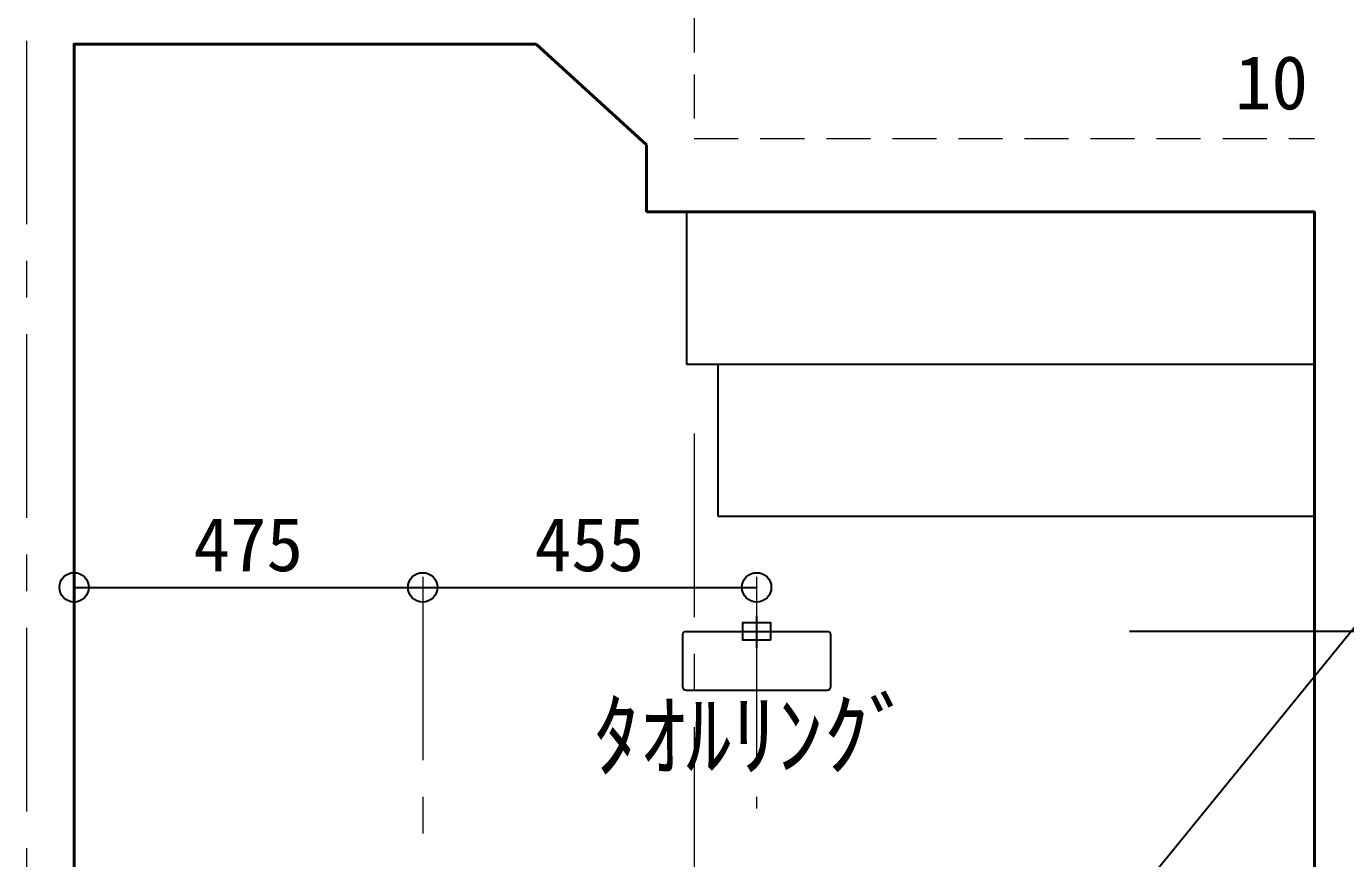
# Model space of a CAD drawing. Units: millimetres at full size. Extents: x -10070 to 9730, y -7239 to 6561.
# Drawn here: x -3135 to -1338, y -4306 to -3172 of the extents above; entities that cross this region are included whole.
import ezdxf
from ezdxf.enums import TextEntityAlignment as Align

# ---------------------------------------------------------------- set-up
doc = ezdxf.new("R2010")
doc.units = ezdxf.units.MM
doc.header["$LTSCALE"] = 50
doc.header["$PDMODE"] = 32
doc.header["$PDSIZE"] = 40
doc.linetypes.add('CHAIN1', pattern=[8, 5, -1, 1, -1])
doc.linetypes.add('DASHED1', pattern=[1.8, 1.2, -0.6])
for name, color, linetype, lineweight in [('B-1_通り芯・通り番号', 1, 'CHAIN1', 18), ('B-3_仕上線(黄)', 3, 'Continuous', 40), ('B-4_下地・間柱(水色)', 4, 'DASHED1', 9), ('B-A_文字', 7, 'Continuous', 25), ('B-F_寸法・方位', 7, 'Continuous', 25)]:
    doc.layers.add(name, color=color, linetype=linetype, lineweight=lineweight)
doc.styles.add('ＭＳ ゴシック', font='')
doc.styles.get('ＭＳ ゴシック').set_extended_font_data('MS Gothic')

msp = doc.modelspace()

# ---------------------------------------------------------------- linework, layer by layer
at = {"layer": 'B-1_通り芯・通り番号'}
for p, q in [((-3135.41, -2391.96), (-3135.41, -6146.71)), ((-3135.41, -2391.96), (-3135.41, -6146.71)), ((-2225.41, -3727.23), (-2225.41, -5168.71)), ((-2595.41, -3922.28), (-2595.41, -4998.02)), ((-2140.41, -3922.28), (-2140.41, -4238.11))]:
    msp.add_line(p, q, dxfattribs=at)
at = {"layer": 'B-3_仕上線(黄)'}
for p, q in [((-2440.88, -3196.71), (-3070.41, -3196.71)), ((-2440.88, -3196.71), (-2290.41, -3333.72)), ((-2290.41, -3333.72), (-2290.41, -3425.28))]:
    msp.add_line(p, q, dxfattribs=at)
at = {"layer": 'B-3_仕上線(黄)', "color": 7, "lineweight": 25}
for p, q in [((-2235.82, -3425.28), (-2235.82, -3632.42)), ((-2235.82, -3632.42), (-1380.41, -3632.42)), ((-2193.49, -3632.42), (-2193.49, -3839.56)), ((-2193.49, -3839.56), (-1380.41, -3839.56))]:
    msp.add_line(p, q, dxfattribs=at)
at = {"layer": 'B-3_仕上線(黄)'}
for points in [[(-2660.54, -3196.71), (-3070.41, -3196.71), (-3070.41, -5396.71)], [(-2290.41, -3425.28), (-1380.41, -3425.28), (-1380.41, -4346.71)]]:
    msp.add_lwpolyline(points, dxfattribs=at)
at = {"layer": 'B-4_下地・間柱(水色)'}
msp.add_lwpolyline([(-2225.41, -3148.14), (-2225.41, -3325.28), (-1380.41, -3325.28)], dxfattribs=at)
at = {"layer": 'B-F_寸法・方位'}
for p, q in [((-1617.35, -4348.86), (-1073.27, -3680.08)), ((-3070.41, -3936.73), (-2595.41, -3936.73)), ((-2595.41, -3936.73), (-2140.41, -3936.73)), ((-2140.41, -3975.71), (-2140.41, -4019.1)), ((-2241.41, -4001.71), (-2241.41, -4071.71)), ((-2236.41, -3996.71), (-2044.41, -3996.71)), ((-2039.41, -4071.71), (-2039.41, -4001.71)), ((-1084.75, -3996.71), (-1632.58, -3996.71)), ((-2236.41, -4076.71), (-2044.41, -4076.71))]:
    msp.add_line(p, q, dxfattribs=at)
msp.add_lwpolyline([(-2121.41, -4008.71), (-2159.41, -4008.71), (-2159.41, -3984.71), (-2121.41, -3984.71)], close=True, dxfattribs=at)
for centre, start, end in [((-2236.41, -4001.71), 90, 180), ((-2044.41, -4001.71), 0, 90), ((-2236.41, -4071.71), 180, 270), ((-2044.41, -4071.71), 270, 0)]:
    msp.add_arc(centre, 5, start, end, dxfattribs=at)
for p in [(-3070.41, -3936.73), (-2595.41, -3936.73), (-2140.41, -3936.73)]:
    msp.add_point(p, dxfattribs=at)

# ---------------------------------------------------------------- texts
at = {"layer": 'B-A_文字', "style": 'ＭＳ ゴシック'}
for s, height, p in [('10', 73.31, (-1488.82, -3307.48)), ('ﾀｵﾙﾘﾝｸﾞ', 91.64, (-2362.23, -4211.42))]:
    msp.add_text(s, height=height, dxfattribs=at).set_placement(p, align=Align.BOTTOM_LEFT)
at = {"layer": 'B-F_寸法・方位', "style": 'ＭＳ ゴシック'}
for s, p in [('475', (-2907.91, -3936.73)), ('455', (-2442.91, -3936.73))]:
    msp.add_text(s, height=73.31, dxfattribs=at).set_placement(p, align=Align.BOTTOM_LEFT)

doc.saveas('drawing.dxf')
